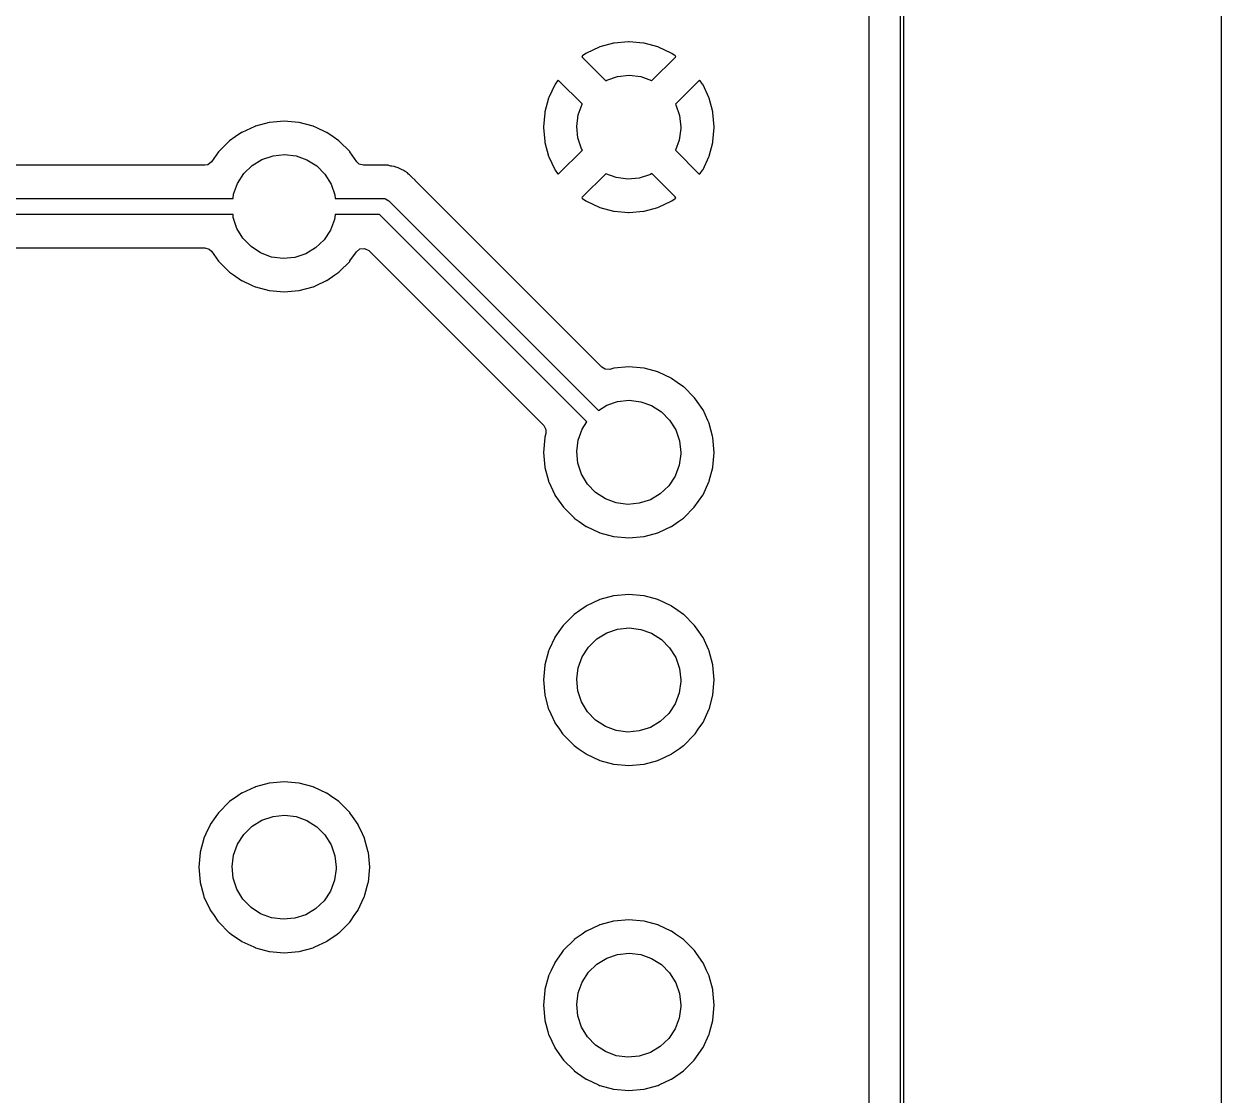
# Model space of a CAD drawing. Extents: x 0.3 to 11.5, y -8.2 to 3.2.
# Drawn here: x 10.771 to 11.496, y -2.288 to -1.639 of the extents above; entities that cross this region are included whole.
import ezdxf

# ---------------------------------------------------------------- set-up
doc = ezdxf.new("R2010")
doc.units = 0
doc.header["$MEASUREMENT"] = 0
doc.layers.add('BLACK', color=7, linetype='CONTINUOUS')

msp = doc.modelspace()

# ---------------------------------------------------------------- linework, layer by layer
at = {"layer": 'BLACK', "linetype": 'CONTINUOUS'}
for p, q in [((11.4961, -0.19685), (11.4961, -8.07115)), ((11.302, -3.37618), (11.302, -1.22067)), ((11.3039, -1.21969), (11.3039, -3.37717)), ((11.2829, -1.24469), (11.2829, -3.35219)), ((11.1284, -1.65112), (11.1201, -1.65334)), ((11.1288, -1.65104), (11.1284, -1.65112)), ((11.1374, -1.65029), (11.1288, -1.65104)), ((11.1378, -1.65029), (11.1374, -1.65029)), ((11.1464, -1.65104), (11.1378, -1.65029)), ((11.1468, -1.65112), (11.1464, -1.65104)), ((11.1551, -1.65334), (11.1468, -1.65112)), ((11.1095, -1.65876), (11.1092, -1.65917)), ((11.1092, -1.65917), (11.1095, -1.6597)), ((11.1116, -1.65733), (11.1095, -1.65876)), ((11.112, -1.65711), (11.1116, -1.65733)), ((11.1197, -1.65348), (11.112, -1.65711)), ((11.1201, -1.65334), (11.1197, -1.65348)), ((11.1555, -1.65348), (11.1551, -1.65334)), ((11.1633, -1.65711), (11.1555, -1.65348)), ((11.1636, -1.65733), (11.1633, -1.65711)), ((11.1656, -1.65874), (11.1636, -1.65733)), ((11.166, -1.65921), (11.1656, -1.65874)), ((11.1658, -1.65967), (11.166, -1.65921)), ((11.1095, -1.6597), (11.1236, -1.67383)), ((11.1516, -1.6738), (11.1658, -1.65967)), ((11.0944, -1.67393), (11.093, -1.67594)), ((11.0948, -1.67356), (11.0944, -1.67393)), ((11.0953, -1.67382), (11.0948, -1.67356)), ((11.1094, -1.68792), (11.0953, -1.67382)), ((11.1236, -1.67383), (11.1242, -1.67347)), ((11.1242, -1.67347), (11.1308, -1.67121)), ((11.1308, -1.67121), (11.1378, -1.67047)), ((11.1378, -1.67047), (11.1448, -1.6713)), ((11.1448, -1.6713), (11.1514, -1.67366)), ((11.1514, -1.67366), (11.1516, -1.6738)), ((11.1799, -1.67384), (11.1658, -1.68796)), ((11.1804, -1.67357), (11.1799, -1.67384)), ((11.1808, -1.6739), (11.1804, -1.67357)), ((11.1822, -1.67594), (11.1808, -1.6739)), ((11.0927, -1.67632), (11.0891, -1.68409)), ((11.093, -1.67594), (11.0927, -1.67632)), ((11.1825, -1.67632), (11.1822, -1.67594)), ((11.1861, -1.68409), (11.1825, -1.67632)), ((11.089, -1.6845), (11.0868, -1.69278)), ((11.0891, -1.68409), (11.089, -1.6845)), ((11.107, -1.69456), (11.1094, -1.68796)), ((11.1094, -1.68796), (11.1094, -1.68792)), ((11.1658, -1.68796), (11.166, -1.68836)), ((11.166, -1.68836), (11.1683, -1.69499)), ((11.1862, -1.6845), (11.1861, -1.68409)), ((11.1885, -1.69278), (11.1862, -1.6845)), ((11.0867, -1.69321), (11.0859, -1.70175)), ((11.0868, -1.69278), (11.0867, -1.69321)), ((11.1061, -1.70153), (11.107, -1.69456)), ((11.1683, -1.69499), (11.1691, -1.70197)), ((11.1885, -1.69321), (11.1885, -1.69278)), ((11.1893, -1.70175), (11.1885, -1.69321)), ((10.9111, -1.7015), (10.9033, -1.70512)), ((10.9113, -1.70141), (10.9111, -1.7015)), ((10.9111, -1.7015), (10.9111, -1.7015)), ((10.9115, -1.70135), (10.9113, -1.70141)), ((10.9198, -1.69913), (10.9115, -1.70135)), ((10.9115, -1.70135), (10.9115, -1.70135)), ((10.92, -1.69907), (10.9198, -1.69913)), ((10.9198, -1.69913), (10.9198, -1.69913)), ((10.9289, -1.69829), (10.92, -1.69907)), ((10.9379, -1.69907), (10.9289, -1.69829)), ((10.9381, -1.69913), (10.9379, -1.69907)), ((10.9464, -1.70135), (10.9381, -1.69913)), ((10.9381, -1.69913), (10.9381, -1.69913)), ((10.9466, -1.70141), (10.9464, -1.70135)), ((10.9464, -1.70135), (10.9464, -1.70135)), ((10.9468, -1.7015), (10.9466, -1.70141)), ((10.9483, -1.70218), (10.9468, -1.7015)), ((10.9468, -1.7015), (10.9468, -1.7015)), ((10.9546, -1.70512), (10.9483, -1.70218)), ((11.0859, -1.70175), (11.0859, -1.70218)), ((11.0859, -1.70218), (11.0867, -1.71073)), ((11.1068, -1.70852), (11.1061, -1.70153)), ((11.1691, -1.70285), (11.1681, -1.7098)), ((11.1691, -1.70197), (11.1691, -1.70285)), ((11.1885, -1.71073), (11.1893, -1.70218)), ((11.1893, -1.70218), (11.1893, -1.70175)), ((10.8959, -1.71026), (10.8957, -1.71039)), ((10.8993, -1.70787), (10.8959, -1.71026)), ((10.8959, -1.71026), (10.8959, -1.71026)), ((10.9031, -1.70522), (10.8993, -1.70787)), ((10.9033, -1.70512), (10.9031, -1.70522)), ((10.9033, -1.70512), (10.9033, -1.70512)), ((10.9548, -1.70522), (10.9546, -1.70512)), ((10.9546, -1.70512), (10.9546, -1.70512)), ((10.9586, -1.70787), (10.9548, -1.70522)), ((10.962, -1.71026), (10.9586, -1.70787)), ((10.9622, -1.71039), (10.962, -1.71026)), ((10.962, -1.71026), (10.962, -1.71026)), ((11.109, -1.71518), (11.1068, -1.70852)), ((11.1681, -1.7098), (11.1658, -1.71598)), ((10.8892, -1.71694), (10.885, -1.72294)), ((10.8893, -1.71676), (10.8892, -1.71694)), ((10.8892, -1.71694), (10.8892, -1.71694)), ((10.8957, -1.71039), (10.8893, -1.71676)), ((10.9686, -1.71676), (10.9622, -1.71039)), ((10.9687, -1.71694), (10.9686, -1.71676)), ((10.9729, -1.72294), (10.9687, -1.71694)), ((10.9687, -1.71694), (10.9687, -1.71694)), ((11.0867, -1.71073), (11.0868, -1.71115)), ((11.0868, -1.71115), (11.089, -1.71944)), ((11.0953, -1.73009), (11.1095, -1.71595)), ((11.1095, -1.71595), (11.109, -1.71518)), ((11.1658, -1.71598), (11.1799, -1.73012)), ((11.1862, -1.71944), (11.1885, -1.71115)), ((11.1885, -1.71115), (11.1885, -1.71073)), ((10.8828, -1.72469), (10.8809, -1.72506)), ((10.885, -1.72294), (10.8828, -1.72469)), ((10.9096, -1.72518), (10.9155, -1.7215)), ((10.9155, -1.7215), (10.9222, -1.71924)), ((10.9222, -1.71924), (10.9292, -1.7185)), ((10.9292, -1.7185), (10.9361, -1.71934)), ((10.9361, -1.71934), (10.9427, -1.72169)), ((10.9427, -1.72169), (10.9487, -1.72545)), ((10.9743, -1.72427), (10.9729, -1.72294)), ((10.9769, -1.72506), (10.9743, -1.72427)), ((11.089, -1.71944), (11.0891, -1.71984)), ((11.0891, -1.71984), (11.0927, -1.72762)), ((11.1825, -1.72762), (11.1861, -1.71984)), ((11.1861, -1.71984), (11.1862, -1.71944)), ((10.8809, -1.72506), (10.687, -1.72506)), ((10.9007, -1.736), (10.9045, -1.73009)), ((10.9045, -1.73009), (10.9096, -1.72518)), ((10.9487, -1.72545), (10.9536, -1.73044)), ((10.9536, -1.73044), (10.9573, -1.73639)), ((10.9874, -1.72506), (10.9769, -1.72506)), ((10.9878, -1.72504), (10.9874, -1.72506)), ((10.9884, -1.72498), (10.9878, -1.72504)), ((10.9896, -1.72487), (10.9884, -1.72498)), ((10.9899, -1.72492), (10.9896, -1.72487)), ((10.9904, -1.725), (10.9899, -1.72492)), ((10.9911, -1.72506), (10.9904, -1.725)), ((10.9919, -1.72506), (10.9911, -1.72506)), ((10.9922, -1.72514), (10.9919, -1.72506)), ((10.9936, -1.72549), (10.9922, -1.72514)), ((10.9922, -1.72514), (10.9922, -1.72514)), ((10.9941, -1.72559), (10.9936, -1.72549)), ((10.9955, -1.72581), (10.9941, -1.72559)), ((10.9958, -1.72586), (10.9955, -1.72581)), ((10.9955, -1.72581), (10.9955, -1.72581)), ((10.9961, -1.72598), (10.9958, -1.72586)), ((10.9965, -1.72618), (10.9961, -1.72598)), ((10.9961, -1.72598), (10.9961, -1.72598)), ((10.9973, -1.72643), (10.9965, -1.72618)), ((10.998, -1.72663), (10.9973, -1.72643)), ((10.9996, -1.72746), (10.998, -1.72663)), ((11, -1.72767), (10.9996, -1.72746)), ((11.0013, -1.72824), (11, -1.72767)), ((11.0016, -1.72836), (11.0013, -1.72824)), ((11.0013, -1.72824), (11.0013, -1.72824)), ((11.0021, -1.72873), (11.0016, -1.72836)), ((11.0022, -1.72885), (11.0021, -1.72873)), ((11.0029, -1.72928), (11.0022, -1.72885)), ((11.0033, -1.72951), (11.0029, -1.72928)), ((11.0036, -1.72966), (11.0033, -1.72951)), ((11.0033, -1.72951), (11.0033, -1.72951)), ((11.0043, -1.73037), (11.0036, -1.72966)), ((11.0048, -1.73085), (11.0043, -1.73037)), ((11.0052, -1.73116), (11.0048, -1.73085)), ((11.0053, -1.73125), (11.0052, -1.73116)), ((11.0061, -1.73203), (11.0053, -1.73125)), ((11.0062, -1.73214), (11.0061, -1.73203)), ((11.0927, -1.72762), (11.093, -1.72799)), ((11.093, -1.72799), (11.0944, -1.73004)), ((11.0944, -1.73004), (11.0948, -1.73037)), ((11.0948, -1.73037), (11.0953, -1.73009)), ((11.1236, -1.73014), (11.1094, -1.74426)), ((11.13, -1.73253), (11.1236, -1.73014)), ((11.1506, -1.73065), (11.1439, -1.73282)), ((11.1516, -1.73008), (11.1506, -1.73065)), ((11.1657, -1.74423), (11.1516, -1.73008)), ((11.1799, -1.73012), (11.1804, -1.73037)), ((11.1804, -1.73037), (11.1808, -1.73001)), ((11.1808, -1.73001), (11.1822, -1.72799)), ((11.1822, -1.72799), (11.1825, -1.72762)), ((10.8983, -1.74259), (10.9007, -1.736)), ((10.9573, -1.73639), (10.9597, -1.74302)), ((11.0082, -1.73398), (11.0062, -1.73214)), ((11.0083, -1.73423), (11.0082, -1.73398)), ((11.0086, -1.73456), (11.0083, -1.73423)), ((11.1213, -1.84728), (11.0086, -1.73456)), ((11.1369, -1.73346), (11.13, -1.73253)), ((11.1439, -1.73282), (11.1369, -1.73346)), ((10.6839, -1.74508), (10.898, -1.74508)), ((10.898, -1.74508), (10.8983, -1.74259)), ((10.9597, -1.74302), (10.9599, -1.74508)), ((10.9599, -1.74508), (10.9888, -1.74508)), ((10.9888, -1.74508), (10.9897, -1.7452)), ((10.9897, -1.7452), (10.9898, -1.74519)), ((10.9898, -1.74519), (10.9899, -1.74524)), ((10.9899, -1.74524), (10.9902, -1.74528)), ((10.9902, -1.74528), (10.9912, -1.74594)), ((10.9912, -1.74594), (10.9923, -1.74652)), ((10.9923, -1.74652), (11.1192, -1.87342)), ((11.1094, -1.74426), (11.1092, -1.74473)), ((11.1092, -1.74473), (11.1096, -1.7452)), ((11.1096, -1.7452), (11.1116, -1.74661)), ((11.1636, -1.74661), (11.1657, -1.74518)), ((11.166, -1.74476), (11.1657, -1.74423)), ((11.1657, -1.74518), (11.166, -1.74476)), ((11.1116, -1.74661), (11.112, -1.74683)), ((11.112, -1.74683), (11.1197, -1.75045)), ((11.1197, -1.75045), (11.1201, -1.7506)), ((11.1201, -1.7506), (11.1284, -1.75282)), ((11.1284, -1.75282), (11.1288, -1.75289)), ((11.1288, -1.75289), (11.1374, -1.75364)), ((11.1374, -1.75364), (11.1378, -1.75364)), ((11.1378, -1.75364), (11.1464, -1.75289)), ((11.1464, -1.75289), (11.1468, -1.75282)), ((11.1468, -1.75282), (11.1551, -1.7506)), ((11.1551, -1.7506), (11.1555, -1.75045)), ((11.1555, -1.75045), (11.1633, -1.74683)), ((11.1633, -1.74683), (11.1636, -1.74661)), ((10.898, -1.75492), (10.686, -1.75492)), ((10.8981, -1.75655), (10.898, -1.75492)), ((10.9003, -1.76321), (10.8981, -1.75655)), ((10.9594, -1.75783), (10.957, -1.7644)), ((10.9599, -1.75492), (10.9594, -1.75783)), ((10.9867, -1.75492), (10.9599, -1.75492)), ((11.1122, -1.88041), (10.9867, -1.75492)), ((10.904, -1.76922), (10.9003, -1.76321)), ((10.957, -1.7644), (10.9531, -1.77025)), ((10.6963, -1.77494), (10.8809, -1.77494)), ((10.8809, -1.77494), (10.8836, -1.77573)), ((10.9089, -1.77427), (10.904, -1.76922)), ((10.9147, -1.77811), (10.9089, -1.77427)), ((10.948, -1.77509), (10.942, -1.77868)), ((10.9531, -1.77025), (10.948, -1.77509)), ((10.9748, -1.77563), (10.9776, -1.77535)), ((10.9776, -1.77535), (10.9802, -1.77672)), ((10.8836, -1.77573), (10.885, -1.77706)), ((10.885, -1.77706), (10.8892, -1.78302)), ((10.9213, -1.78056), (10.9147, -1.77811)), ((10.9283, -1.78149), (10.9213, -1.78056)), ((10.9353, -1.78085), (10.9283, -1.78149)), ((10.942, -1.77868), (10.9353, -1.78085)), ((10.9687, -1.78297), (10.9727, -1.77738)), ((10.9727, -1.77738), (10.9748, -1.77563)), ((10.9802, -1.77672), (11.0861, -1.88255)), ((10.8892, -1.78302), (10.8893, -1.78324)), ((10.8893, -1.78324), (10.8957, -1.78961)), ((10.8957, -1.78961), (10.8959, -1.78974)), ((10.8959, -1.78974), (10.8959, -1.78974)), ((10.8959, -1.78974), (10.8982, -1.79138)), ((10.9597, -1.79138), (10.962, -1.78974)), ((10.962, -1.78974), (10.9622, -1.78961)), ((10.962, -1.78974), (10.962, -1.78974)), ((10.9622, -1.78961), (10.9686, -1.78324)), ((10.9686, -1.78324), (10.9687, -1.78297)), ((10.8982, -1.79138), (10.9031, -1.79478)), ((10.9031, -1.79478), (10.9033, -1.79488)), ((10.9033, -1.79488), (10.9033, -1.79488)), ((10.9033, -1.79488), (10.9095, -1.79777)), ((10.9484, -1.79777), (10.9546, -1.79488)), ((10.9546, -1.79488), (10.9548, -1.79478)), ((10.9546, -1.79488), (10.9546, -1.79488)), ((10.9548, -1.79478), (10.9597, -1.79138)), ((10.9095, -1.79777), (10.9113, -1.79859)), ((10.9113, -1.79859), (10.9115, -1.79865)), ((10.9115, -1.79865), (10.9115, -1.79865)), ((10.9115, -1.79865), (10.9198, -1.80087)), ((10.9198, -1.80087), (10.9198, -1.80087)), ((10.9198, -1.80087), (10.92, -1.80093)), ((10.92, -1.80093), (10.9289, -1.80171)), ((10.9289, -1.80171), (10.9379, -1.80093)), ((10.9379, -1.80093), (10.9381, -1.80087)), ((10.9381, -1.80087), (10.9464, -1.79865)), ((10.9381, -1.80087), (10.9381, -1.80087)), ((10.9464, -1.79865), (10.9466, -1.79859)), ((10.9464, -1.79865), (10.9464, -1.79865)), ((10.9466, -1.79859), (10.9484, -1.79777)), ((11.1233, -1.84849), (11.1213, -1.84728)), ((11.1286, -1.84789), (11.1261, -1.84856)), ((11.1376, -1.84711), (11.1286, -1.84789)), ((11.1466, -1.84789), (11.1376, -1.84711)), ((11.1468, -1.84795), (11.1466, -1.84789)), ((11.1551, -1.85017), (11.1468, -1.84795)), ((11.1468, -1.84795), (11.1468, -1.84795)), ((11.1261, -1.84856), (11.1233, -1.84849)), ((11.1553, -1.85023), (11.1551, -1.85017)), ((11.1551, -1.85017), (11.1551, -1.85017)), ((11.1555, -1.85032), (11.1553, -1.85023)), ((11.1633, -1.85394), (11.1555, -1.85032)), ((11.1555, -1.85032), (11.1555, -1.85032)), ((11.1635, -1.85403), (11.1633, -1.85394)), ((11.1633, -1.85394), (11.1633, -1.85394)), ((11.1669, -1.85645), (11.1635, -1.85403)), ((11.1707, -1.85908), (11.1669, -1.85645)), ((11.1708, -1.8592), (11.1707, -1.85908)), ((11.1707, -1.85908), (11.1707, -1.85908)), ((11.1772, -1.86558), (11.1708, -1.8592)), ((11.1242, -1.87032), (11.1308, -1.86806)), ((11.1308, -1.86806), (11.1378, -1.86732)), ((11.1378, -1.86732), (11.1448, -1.86816)), ((11.1448, -1.86816), (11.1514, -1.87051)), ((11.1773, -1.86576), (11.1772, -1.86558)), ((11.179, -1.86811), (11.1773, -1.86576)), ((11.1773, -1.86576), (11.1773, -1.86576)), ((11.1824, -1.87296), (11.179, -1.86811)), ((11.1192, -1.87342), (11.1242, -1.87032)), ((11.1514, -1.87051), (11.1573, -1.87427)), ((11.1573, -1.87427), (11.1623, -1.87926)), ((11.1825, -1.87316), (11.1824, -1.87296)), ((11.1854, -1.87947), (11.1825, -1.87316)), ((11.1825, -1.87316), (11.1825, -1.87316)), ((11.0861, -1.88255), (11.0874, -1.885)), ((11.1094, -1.88481), (11.1122, -1.88041)), ((11.1623, -1.87926), (11.166, -1.88521)), ((11.1862, -1.88113), (11.1854, -1.87947)), ((11.1863, -1.88134), (11.1862, -1.88113)), ((11.1883, -1.88897), (11.1863, -1.88134)), ((11.1863, -1.88134), (11.1863, -1.88134)), ((11.0867, -1.88984), (11.0859, -1.89882)), ((11.0873, -1.88734), (11.0867, -1.88963)), ((11.0867, -1.88963), (11.0867, -1.88963)), ((11.0867, -1.88963), (11.0867, -1.88984)), ((11.0874, -1.885), (11.0873, -1.88734)), ((11.1061, -1.89838), (11.107, -1.89141)), ((11.107, -1.89141), (11.1094, -1.88481)), ((11.166, -1.88521), (11.1683, -1.89184)), ((11.1885, -1.88984), (11.1883, -1.88897)), ((11.1893, -1.89882), (11.1885, -1.88984)), ((11.1068, -1.90537), (11.1061, -1.89838)), ((11.1683, -1.89184), (11.1691, -1.89882)), ((11.0859, -1.89882), (11.0867, -1.9078)), ((11.109, -1.91203), (11.1068, -1.90537)), ((11.1691, -1.8997), (11.1681, -1.90665)), ((11.1691, -1.89882), (11.1691, -1.8997)), ((11.1885, -1.9078), (11.1893, -1.89882)), ((11.0867, -1.9078), (11.0867, -1.90801)), ((11.0867, -1.90801), (11.0867, -1.90801)), ((11.0867, -1.90801), (11.0889, -1.91606)), ((11.1126, -1.91804), (11.109, -1.91203)), ((11.1681, -1.90665), (11.1656, -1.91322)), ((11.1863, -1.91606), (11.1885, -1.90801)), ((11.1885, -1.90801), (11.1885, -1.9078)), ((11.1885, -1.90801), (11.1885, -1.90801)), ((11.0889, -1.91606), (11.089, -1.91651)), ((11.089, -1.91651), (11.0891, -1.9167)), ((11.0891, -1.9167), (11.0891, -1.9167)), ((11.0891, -1.9167), (11.0927, -1.92448)), ((11.1175, -1.92309), (11.1126, -1.91804)), ((11.1617, -1.91906), (11.1566, -1.92391)), ((11.1656, -1.91322), (11.1617, -1.91906)), ((11.1825, -1.92448), (11.1861, -1.9167)), ((11.1861, -1.9167), (11.1862, -1.91651)), ((11.1861, -1.9167), (11.1861, -1.9167)), ((11.1862, -1.91651), (11.1863, -1.91606)), ((11.0927, -1.92448), (11.0927, -1.92448)), ((11.0927, -1.92448), (11.0928, -1.92468)), ((11.0928, -1.92468), (11.098, -1.93206)), ((11.1234, -1.92693), (11.1175, -1.92309)), ((11.13, -1.92938), (11.1234, -1.92693)), ((11.1506, -1.9275), (11.1439, -1.92967)), ((11.1566, -1.92391), (11.1506, -1.9275)), ((11.1772, -1.93206), (11.1824, -1.92468)), ((11.1824, -1.92468), (11.1825, -1.92448)), ((11.1825, -1.92448), (11.1825, -1.92448)), ((11.098, -1.93206), (11.1044, -1.93843)), ((11.1369, -1.93031), (11.13, -1.92938)), ((11.1439, -1.92967), (11.1369, -1.93031)), ((11.1708, -1.93843), (11.1772, -1.93206)), ((11.1044, -1.93843), (11.1045, -1.93856)), ((11.1045, -1.93856), (11.1045, -1.93856)), ((11.1045, -1.93856), (11.1076, -1.94071)), ((11.1076, -1.94071), (11.1117, -1.9436)), ((11.1635, -1.9436), (11.1676, -1.94071)), ((11.1676, -1.94071), (11.1707, -1.93856)), ((11.1707, -1.93856), (11.1708, -1.93843)), ((11.1707, -1.93856), (11.1707, -1.93856)), ((11.1117, -1.9436), (11.1119, -1.94369)), ((11.1119, -1.94369), (11.1119, -1.94369)), ((11.1119, -1.94369), (11.1197, -1.94732)), ((11.1197, -1.94732), (11.1199, -1.94741)), ((11.1199, -1.94741), (11.1201, -1.94747)), ((11.1201, -1.94747), (11.1201, -1.94747)), ((11.1201, -1.94747), (11.1284, -1.94969)), ((11.1468, -1.94969), (11.1551, -1.94747)), ((11.1551, -1.94747), (11.1553, -1.94741)), ((11.1551, -1.94747), (11.1551, -1.94747)), ((11.1553, -1.94741), (11.1555, -1.94732)), ((11.1555, -1.94732), (11.1633, -1.94369)), ((11.1633, -1.94369), (11.1635, -1.9436)), ((11.1633, -1.94369), (11.1633, -1.94369)), ((11.1284, -1.94969), (11.1284, -1.94969)), ((11.1284, -1.94969), (11.1286, -1.94975)), ((11.1286, -1.94975), (11.1376, -1.95053)), ((11.1376, -1.95053), (11.1466, -1.94975)), ((11.1466, -1.94975), (11.1468, -1.94969)), ((11.1468, -1.94969), (11.1468, -1.94969)), ((11.1376, -1.9849), (11.1286, -1.98569)), ((11.1466, -1.98569), (11.1376, -1.9849)), ((11.1117, -1.99183), (11.108, -1.99447)), ((11.1119, -1.99174), (11.1117, -1.99183)), ((11.1197, -1.98811), (11.1119, -1.99174)), ((11.1119, -1.99174), (11.1119, -1.99174)), ((11.1199, -1.98802), (11.1197, -1.98811)), ((11.1197, -1.98811), (11.1197, -1.98811)), ((11.1201, -1.98796), (11.1199, -1.98802)), ((11.1284, -1.98574), (11.1201, -1.98796)), ((11.1201, -1.98796), (11.1201, -1.98796)), ((11.1286, -1.98569), (11.1284, -1.98574)), ((11.1284, -1.98574), (11.1284, -1.98574)), ((11.1468, -1.98574), (11.1466, -1.98569)), ((11.1551, -1.98796), (11.1468, -1.98574)), ((11.1468, -1.98574), (11.1468, -1.98574)), ((11.1553, -1.98802), (11.1551, -1.98796)), ((11.1551, -1.98796), (11.1551, -1.98796)), ((11.1555, -1.98811), (11.1553, -1.98802)), ((11.1633, -1.99174), (11.1555, -1.98811)), ((11.1555, -1.98811), (11.1555, -1.98811)), ((11.1635, -1.99183), (11.1633, -1.99174)), ((11.1633, -1.99174), (11.1633, -1.99174)), ((11.1672, -1.99447), (11.1635, -1.99183)), ((11.1044, -1.997), (11.098, -2.00337)), ((11.1045, -1.99688), (11.1044, -1.997)), ((11.108, -1.99447), (11.1045, -1.99688)), ((11.1045, -1.99688), (11.1045, -1.99688)), ((11.1707, -1.99688), (11.1672, -1.99447)), ((11.1708, -1.997), (11.1707, -1.99688)), ((11.1707, -1.99688), (11.1707, -1.99688)), ((11.1772, -2.00337), (11.1708, -1.997)), ((11.0963, -2.00581), (11.0928, -2.01076)), ((11.0979, -2.00355), (11.0963, -2.00581)), ((11.098, -2.00337), (11.0979, -2.00355)), ((11.0979, -2.00355), (11.0979, -2.00355)), ((11.1242, -2.00812), (11.1308, -2.00585)), ((11.1308, -2.00585), (11.1378, -2.00512)), ((11.1378, -2.00512), (11.1448, -2.00595)), ((11.1448, -2.00595), (11.1514, -2.00831)), ((11.1773, -2.00355), (11.1772, -2.00337)), ((11.1789, -2.00581), (11.1773, -2.00355)), ((11.1773, -2.00355), (11.1773, -2.00355)), ((11.1824, -2.01076), (11.1789, -2.00581)), ((11.0927, -2.01095), (11.0894, -2.01815)), ((11.0928, -2.01076), (11.0927, -2.01095)), ((11.0927, -2.01095), (11.0927, -2.01095)), ((11.1132, -2.01671), (11.1182, -2.01179)), ((11.1182, -2.01179), (11.1242, -2.00812)), ((11.1514, -2.00831), (11.1573, -2.01207)), ((11.1573, -2.01207), (11.1623, -2.01705)), ((11.1825, -2.01095), (11.1824, -2.01076)), ((11.1858, -2.01815), (11.1825, -2.01095)), ((11.1825, -2.01095), (11.1825, -2.01095)), ((11.089, -2.01914), (11.0867, -2.02743)), ((11.0894, -2.01815), (11.089, -2.01893)), ((11.089, -2.01893), (11.089, -2.01914)), ((11.089, -2.01914), (11.089, -2.01914)), ((11.1094, -2.02261), (11.1132, -2.01671)), ((11.1623, -2.01705), (11.166, -2.02301)), ((11.1862, -2.01893), (11.1858, -2.01815)), ((11.1863, -2.01914), (11.1862, -2.01893)), ((11.1885, -2.02743), (11.1863, -2.01914)), ((11.1863, -2.01914), (11.1863, -2.01914)), ((11.0867, -2.02763), (11.0859, -2.03661)), ((11.0867, -2.02743), (11.0867, -2.02763)), ((11.107, -2.02921), (11.1094, -2.02261)), ((11.166, -2.02301), (11.1683, -2.02964)), ((11.1885, -2.02763), (11.1885, -2.02743)), ((11.1893, -2.03661), (11.1885, -2.02763)), ((11.1061, -2.03617), (11.107, -2.02921)), ((11.1068, -2.04316), (11.1061, -2.03617)), ((11.1683, -2.02964), (11.1691, -2.03661)), ((11.0859, -2.03661), (11.0867, -2.04559)), ((11.109, -2.04983), (11.1068, -2.04316)), ((11.1691, -2.03749), (11.1681, -2.04445)), ((11.1691, -2.03661), (11.1691, -2.03749)), ((11.1885, -2.04559), (11.1893, -2.03661)), ((11.0867, -2.04559), (11.0867, -2.0458)), ((11.0867, -2.0458), (11.0867, -2.0458)), ((11.0867, -2.0458), (11.0888, -2.05357)), ((11.1126, -2.05583), (11.109, -2.04983)), ((11.1681, -2.04445), (11.1656, -2.05101)), ((11.1864, -2.05357), (11.1885, -2.0458)), ((11.1885, -2.0458), (11.1885, -2.04559)), ((11.1885, -2.0458), (11.1885, -2.0458)), ((11.0888, -2.05357), (11.089, -2.0543)), ((11.089, -2.0543), (11.0891, -2.0545)), ((11.0891, -2.0545), (11.0891, -2.0545)), ((11.0891, -2.0545), (11.0927, -2.06227)), ((11.1175, -2.06088), (11.1126, -2.05583)), ((11.1617, -2.05686), (11.1566, -2.0617)), ((11.1656, -2.05101), (11.1617, -2.05686)), ((11.1825, -2.06227), (11.1861, -2.0545)), ((11.1861, -2.0545), (11.1862, -2.0543)), ((11.1861, -2.0545), (11.1861, -2.0545)), ((11.1862, -2.0543), (11.1864, -2.05357)), ((11.0927, -2.06227), (11.0927, -2.06227)), ((11.0927, -2.06227), (11.0928, -2.06247)), ((11.0928, -2.06247), (11.0956, -2.06645)), ((11.1234, -2.06473), (11.1175, -2.06088)), ((11.13, -2.06717), (11.1234, -2.06473)), ((11.1506, -2.0653), (11.1439, -2.06747)), ((11.1566, -2.0617), (11.1506, -2.0653)), ((11.1796, -2.06645), (11.1824, -2.06247)), ((11.1824, -2.06247), (11.1825, -2.06227)), ((11.1825, -2.06227), (11.1825, -2.06227)), ((11.0956, -2.06645), (11.0975, -2.06919)), ((11.0975, -2.06919), (11.098, -2.06985)), ((11.098, -2.06985), (11.1044, -2.07623)), ((11.1369, -2.0681), (11.13, -2.06717)), ((11.1439, -2.06747), (11.1369, -2.0681)), ((11.1708, -2.07623), (11.1772, -2.06985)), ((11.1772, -2.06985), (11.1777, -2.06919)), ((11.1777, -2.06919), (11.1796, -2.06645)), ((11.1044, -2.07623), (11.1045, -2.07635)), ((11.1045, -2.07635), (11.1045, -2.07635)), ((11.1045, -2.07635), (11.1069, -2.078)), ((11.1069, -2.078), (11.1117, -2.0814)), ((11.1635, -2.0814), (11.1683, -2.078)), ((11.1683, -2.078), (11.1707, -2.07635)), ((11.1707, -2.07635), (11.1708, -2.07623)), ((11.1707, -2.07635), (11.1707, -2.07635)), ((11.1117, -2.0814), (11.1119, -2.08149)), ((11.1119, -2.08149), (11.1119, -2.08149)), ((11.1119, -2.08149), (11.1197, -2.08512)), ((11.1197, -2.08512), (11.1199, -2.08521)), ((11.1199, -2.08521), (11.1201, -2.08526)), ((11.1201, -2.08526), (11.1201, -2.08526)), ((11.1201, -2.08526), (11.1284, -2.08749)), ((11.1468, -2.08749), (11.1551, -2.08526)), ((11.1551, -2.08526), (11.1553, -2.08521)), ((11.1551, -2.08526), (11.1551, -2.08526)), ((11.1553, -2.08521), (11.1555, -2.08512)), ((11.1555, -2.08512), (11.1633, -2.08149)), ((11.1633, -2.08149), (11.1635, -2.0814)), ((11.1633, -2.08149), (11.1633, -2.08149)), ((11.1284, -2.08749), (11.1284, -2.08749)), ((11.1284, -2.08749), (11.1286, -2.08754)), ((11.1286, -2.08754), (11.1376, -2.08833)), ((11.1376, -2.08833), (11.1466, -2.08754)), ((11.1466, -2.08754), (11.1468, -2.08749)), ((11.1468, -2.08749), (11.1468, -2.08749)), ((10.9111, -2.1015), (10.9033, -2.10512)), ((10.9113, -2.10141), (10.9111, -2.1015)), ((10.9111, -2.1015), (10.9111, -2.1015)), ((10.9115, -2.10135), (10.9113, -2.10141)), ((10.9198, -2.09913), (10.9115, -2.10135)), ((10.9115, -2.10135), (10.9115, -2.10135)), ((10.92, -2.09907), (10.9198, -2.09913)), ((10.9198, -2.09913), (10.9198, -2.09913)), ((10.9289, -2.09829), (10.92, -2.09907)), ((10.9379, -2.09907), (10.9289, -2.09829)), ((10.9381, -2.09913), (10.9379, -2.09907)), ((10.9464, -2.10135), (10.9381, -2.09913)), ((10.9381, -2.09913), (10.9381, -2.09913)), ((10.9466, -2.10141), (10.9464, -2.10135)), ((10.9464, -2.10135), (10.9464, -2.10135)), ((10.9468, -2.1015), (10.9466, -2.10141)), ((10.9546, -2.10512), (10.9468, -2.1015)), ((10.9468, -2.1015), (10.9468, -2.1015)), ((10.9008, -2.10679), (10.8959, -2.11026)), ((10.9031, -2.10522), (10.9008, -2.10679)), ((10.9033, -2.10512), (10.9031, -2.10522)), ((10.9033, -2.10512), (10.9033, -2.10512)), ((10.9548, -2.10522), (10.9546, -2.10512)), ((10.9546, -2.10512), (10.9546, -2.10512)), ((10.957, -2.10679), (10.9548, -2.10522)), ((10.962, -2.11026), (10.957, -2.10679)), ((10.8957, -2.11039), (10.8893, -2.11676)), ((10.8959, -2.11026), (10.8957, -2.11039)), ((10.8959, -2.11026), (10.8959, -2.11026)), ((10.9622, -2.11039), (10.962, -2.11026)), ((10.962, -2.11026), (10.962, -2.11026)), ((10.9686, -2.11676), (10.9622, -2.11039)), ((10.8876, -2.11929), (10.8842, -2.12414)), ((10.8892, -2.11694), (10.8876, -2.11929)), ((10.8893, -2.11676), (10.8892, -2.11694)), ((10.8892, -2.11694), (10.8892, -2.11694)), ((10.9096, -2.12518), (10.9155, -2.1215)), ((10.9155, -2.1215), (10.9222, -2.11924)), ((10.9222, -2.11924), (10.9292, -2.1185)), ((10.9292, -2.1185), (10.9361, -2.11934)), ((10.9361, -2.11934), (10.9427, -2.12169)), ((10.9427, -2.12169), (10.9487, -2.12545)), ((10.9687, -2.11694), (10.9686, -2.11676)), ((10.9703, -2.11929), (10.9687, -2.11694)), ((10.9687, -2.11694), (10.9687, -2.11694)), ((10.9737, -2.12414), (10.9703, -2.11929)), ((10.8816, -2.12967), (10.8803, -2.13231)), ((10.8841, -2.12434), (10.8816, -2.12967)), ((10.8842, -2.12414), (10.8841, -2.12434)), ((10.8841, -2.12434), (10.8841, -2.12434)), ((10.9007, -2.136), (10.9045, -2.13009)), ((10.9045, -2.13009), (10.9096, -2.12518)), ((10.9487, -2.12545), (10.9536, -2.13044)), ((10.9536, -2.13044), (10.9573, -2.13639)), ((10.9738, -2.12434), (10.9737, -2.12414)), ((10.9763, -2.12967), (10.9738, -2.12434)), ((10.9738, -2.12434), (10.9738, -2.12434)), ((10.9775, -2.13231), (10.9763, -2.12967)), ((10.8803, -2.13252), (10.8781, -2.14081)), ((10.8803, -2.13231), (10.8803, -2.13252)), ((10.8803, -2.13252), (10.8803, -2.13252)), ((10.8983, -2.14259), (10.9007, -2.136)), ((10.9573, -2.13639), (10.9597, -2.14302)), ((10.9776, -2.13252), (10.9775, -2.13231)), ((10.9798, -2.14081), (10.9776, -2.13252)), ((10.9776, -2.13252), (10.9776, -2.13252)), ((10.878, -2.14102), (10.8772, -2.15)), ((10.8781, -2.14081), (10.878, -2.14102)), ((10.8974, -2.14956), (10.8983, -2.14259)), ((10.9597, -2.14302), (10.9604, -2.15)), ((10.9799, -2.14102), (10.9798, -2.14081)), ((10.9807, -2.15), (10.9799, -2.14102)), ((10.8772, -2.15), (10.878, -2.15898)), ((10.8981, -2.15655), (10.8974, -2.14956)), ((10.9604, -2.15088), (10.9594, -2.15783)), ((10.9604, -2.15), (10.9604, -2.15088)), ((10.9799, -2.15898), (10.9807, -2.15)), ((10.878, -2.15898), (10.8781, -2.15919)), ((10.8781, -2.15919), (10.8781, -2.15919)), ((10.8781, -2.15919), (10.8801, -2.16668)), ((10.9003, -2.16321), (10.8981, -2.15655)), ((10.9594, -2.15783), (10.957, -2.1644)), ((10.9778, -2.16668), (10.9798, -2.15919)), ((10.9798, -2.15919), (10.9799, -2.15898)), ((10.9798, -2.15919), (10.9798, -2.15919)), ((10.8801, -2.16668), (10.8803, -2.16769)), ((10.904, -2.16922), (10.9003, -2.16321)), ((10.957, -2.1644), (10.9531, -2.17025)), ((10.9775, -2.16769), (10.9778, -2.16668)), ((10.8803, -2.16769), (10.8804, -2.16788)), ((10.8804, -2.16788), (10.8804, -2.16788)), ((10.8804, -2.16788), (10.8841, -2.17566)), ((10.9089, -2.17427), (10.904, -2.16922)), ((10.9531, -2.17025), (10.948, -2.17509)), ((10.9738, -2.17566), (10.9774, -2.16788)), ((10.9774, -2.16788), (10.9775, -2.16769)), ((10.9774, -2.16788), (10.9774, -2.16788)), ((10.8841, -2.17566), (10.8841, -2.17566)), ((10.8841, -2.17566), (10.8842, -2.17586)), ((10.8842, -2.17586), (10.8861, -2.1786)), ((10.8861, -2.1786), (10.8888, -2.18252)), ((10.9147, -2.17811), (10.9089, -2.17427)), ((10.9213, -2.18056), (10.9147, -2.17811)), ((10.9283, -2.18149), (10.9213, -2.18056)), ((10.9353, -2.18085), (10.9283, -2.18149)), ((10.942, -2.17868), (10.9353, -2.18085)), ((10.948, -2.17509), (10.942, -2.17868)), ((10.9691, -2.18252), (10.9718, -2.1786)), ((10.9718, -2.1786), (10.9737, -2.17586)), ((10.9737, -2.17586), (10.9738, -2.17566)), ((10.9738, -2.17566), (10.9738, -2.17566)), ((10.8888, -2.18252), (10.8893, -2.18324)), ((10.8893, -2.18324), (10.8957, -2.18961)), ((10.9622, -2.18961), (10.9686, -2.18324)), ((10.9686, -2.18324), (10.9691, -2.18252)), ((11.1119, -2.18859), (11.1117, -2.18868)), ((11.1197, -2.18496), (11.1119, -2.18859)), ((11.1119, -2.18859), (11.1119, -2.18859)), ((11.1199, -2.18487), (11.1197, -2.18496)), ((11.1197, -2.18496), (11.1197, -2.18496)), ((11.1201, -2.18481), (11.1199, -2.18487)), ((11.1284, -2.18259), (11.1201, -2.18481)), ((11.1201, -2.18481), (11.1201, -2.18481)), ((11.1286, -2.18254), (11.1284, -2.18259)), ((11.1284, -2.18259), (11.1284, -2.18259)), ((11.1376, -2.18175), (11.1286, -2.18254)), ((11.1466, -2.18254), (11.1376, -2.18175)), ((11.1468, -2.18259), (11.1466, -2.18254)), ((11.1551, -2.18481), (11.1468, -2.18259)), ((11.1468, -2.18259), (11.1468, -2.18259)), ((11.1553, -2.18487), (11.1551, -2.18481)), ((11.1551, -2.18481), (11.1551, -2.18481)), ((11.1555, -2.18496), (11.1553, -2.18487)), ((11.1633, -2.18859), (11.1555, -2.18496)), ((11.1555, -2.18496), (11.1555, -2.18496)), ((11.1635, -2.18868), (11.1633, -2.18859)), ((11.1633, -2.18859), (11.1633, -2.18859)), ((10.8957, -2.18961), (10.8959, -2.18974)), ((10.8959, -2.18974), (10.8959, -2.18974)), ((10.8959, -2.18974), (10.8968, -2.19039)), ((10.8968, -2.19039), (10.9031, -2.19478)), ((10.9031, -2.19478), (10.9033, -2.19488)), ((10.9033, -2.19488), (10.9033, -2.19488)), ((10.9033, -2.19488), (10.9105, -2.19822)), ((10.9474, -2.19822), (10.9546, -2.19488)), ((10.9546, -2.19488), (10.9548, -2.19478)), ((10.9546, -2.19488), (10.9546, -2.19488)), ((10.9548, -2.19478), (10.9611, -2.19039)), ((10.9611, -2.19039), (10.962, -2.18974)), ((10.962, -2.18974), (10.9622, -2.18961)), ((10.962, -2.18974), (10.962, -2.18974)), ((11.1044, -2.19385), (11.098, -2.20022)), ((11.1045, -2.19373), (11.1044, -2.19385)), ((11.1093, -2.19039), (11.1045, -2.19373)), ((11.1045, -2.19373), (11.1045, -2.19373)), ((11.1117, -2.18868), (11.1093, -2.19039)), ((11.1659, -2.19039), (11.1635, -2.18868)), ((11.1707, -2.19373), (11.1659, -2.19039)), ((11.1708, -2.19385), (11.1707, -2.19373)), ((11.1707, -2.19373), (11.1707, -2.19373)), ((11.1772, -2.20022), (11.1708, -2.19385)), ((10.9105, -2.19822), (10.9113, -2.19859)), ((10.9113, -2.19859), (10.9115, -2.19865)), ((10.9115, -2.19865), (10.9115, -2.19865)), ((10.9115, -2.19865), (10.9198, -2.20087)), ((10.9198, -2.20087), (10.9198, -2.20087)), ((10.9198, -2.20087), (10.92, -2.20093)), ((10.92, -2.20093), (10.9289, -2.20171)), ((10.9289, -2.20171), (10.9379, -2.20093)), ((10.9379, -2.20093), (10.9381, -2.20087)), ((10.9381, -2.20087), (10.9464, -2.19865)), ((10.9381, -2.20087), (10.9381, -2.20087)), ((10.9464, -2.19865), (10.9466, -2.19859)), ((10.9464, -2.19865), (10.9464, -2.19865)), ((10.9466, -2.19859), (10.9474, -2.19822)), ((11.0966, -2.20216), (11.0928, -2.20761)), ((11.0979, -2.2004), (11.0966, -2.20216)), ((11.098, -2.20022), (11.0979, -2.2004)), ((11.0979, -2.2004), (11.0979, -2.2004)), ((11.1242, -2.20497), (11.1308, -2.2027)), ((11.1308, -2.2027), (11.1378, -2.20197)), ((11.1378, -2.20197), (11.1448, -2.2028)), ((11.1448, -2.2028), (11.1514, -2.20516)), ((11.1773, -2.2004), (11.1772, -2.20022)), ((11.1786, -2.20216), (11.1773, -2.2004)), ((11.1773, -2.2004), (11.1773, -2.2004)), ((11.1824, -2.20761), (11.1786, -2.20216)), ((11.0927, -2.2078), (11.0906, -2.21247)), ((11.0928, -2.20761), (11.0927, -2.2078)), ((11.0927, -2.2078), (11.0927, -2.2078)), ((11.1132, -2.21356), (11.1182, -2.20865)), ((11.1182, -2.20865), (11.1242, -2.20497)), ((11.1514, -2.20516), (11.1573, -2.20892)), ((11.1573, -2.20892), (11.1623, -2.2139)), ((11.1825, -2.2078), (11.1824, -2.20761)), ((11.1847, -2.21247), (11.1825, -2.2078)), ((11.1825, -2.2078), (11.1825, -2.2078)), ((11.089, -2.21599), (11.0868, -2.22388)), ((11.0906, -2.21247), (11.089, -2.21578)), ((11.089, -2.21578), (11.089, -2.21599)), ((11.089, -2.21599), (11.089, -2.21599)), ((11.1094, -2.21946), (11.1132, -2.21356)), ((11.1623, -2.2139), (11.166, -2.21986)), ((11.1862, -2.21578), (11.1847, -2.21247)), ((11.1863, -2.21599), (11.1862, -2.21578)), ((11.1884, -2.22388), (11.1863, -2.21599)), ((11.1863, -2.21599), (11.1863, -2.21599)), ((11.0867, -2.22448), (11.0859, -2.23346)), ((11.0868, -2.22388), (11.0867, -2.22448)), ((11.107, -2.22606), (11.1094, -2.21946)), ((11.166, -2.21986), (11.1683, -2.22649)), ((11.1885, -2.22448), (11.1884, -2.22388)), ((11.1893, -2.23346), (11.1885, -2.22448)), ((11.1061, -2.23302), (11.107, -2.22606)), ((11.1683, -2.22649), (11.1691, -2.23346)), ((11.0859, -2.23346), (11.0867, -2.24244)), ((11.1068, -2.24001), (11.1061, -2.23302)), ((11.1691, -2.23434), (11.1681, -2.2413)), ((11.1691, -2.23346), (11.1691, -2.23434)), ((11.1885, -2.24244), (11.1893, -2.23346)), ((11.0867, -2.24244), (11.0867, -2.24265)), ((11.0867, -2.24265), (11.0867, -2.24265)), ((11.0867, -2.24265), (11.0885, -2.24944)), ((11.109, -2.24668), (11.1068, -2.24001)), ((11.1681, -2.2413), (11.1656, -2.24786)), ((11.1867, -2.24944), (11.1885, -2.24265)), ((11.1885, -2.24265), (11.1885, -2.24244)), ((11.1885, -2.24265), (11.1885, -2.24265)), ((11.0885, -2.24944), (11.089, -2.25115)), ((11.089, -2.25115), (11.0891, -2.25135)), ((11.0891, -2.25135), (11.0891, -2.25135)), ((11.0891, -2.25135), (11.0927, -2.25912)), ((11.1126, -2.25268), (11.109, -2.24668)), ((11.1175, -2.25773), (11.1126, -2.25268)), ((11.1617, -2.25371), (11.1566, -2.25855)), ((11.1656, -2.24786), (11.1617, -2.25371)), ((11.1825, -2.25912), (11.1861, -2.25135)), ((11.1861, -2.25135), (11.1862, -2.25115)), ((11.1861, -2.25135), (11.1861, -2.25135)), ((11.1862, -2.25115), (11.1867, -2.24944)), ((11.0927, -2.25912), (11.0927, -2.25912)), ((11.0927, -2.25912), (11.0928, -2.25932)), ((11.0928, -2.25932), (11.098, -2.2667)), ((11.1234, -2.26158), (11.1175, -2.25773)), ((11.1566, -2.25855), (11.1506, -2.26215)), ((11.1772, -2.2667), (11.1824, -2.25932)), ((11.1824, -2.25932), (11.1825, -2.25912)), ((11.1825, -2.25912), (11.1825, -2.25912)), ((11.098, -2.2667), (11.1044, -2.27308)), ((11.13, -2.26403), (11.1234, -2.26158)), ((11.1369, -2.26495), (11.13, -2.26403)), ((11.1439, -2.26432), (11.1369, -2.26495)), ((11.1506, -2.26215), (11.1439, -2.26432)), ((11.1708, -2.27308), (11.1772, -2.2667)), ((11.1044, -2.27308), (11.1045, -2.2732)), ((11.1045, -2.2732), (11.1045, -2.2732)), ((11.1045, -2.2732), (11.1066, -2.27467)), ((11.1066, -2.27467), (11.1117, -2.27825)), ((11.1635, -2.27825), (11.1686, -2.27467)), ((11.1686, -2.27467), (11.1707, -2.2732)), ((11.1707, -2.2732), (11.1708, -2.27308)), ((11.1707, -2.2732), (11.1707, -2.2732)), ((11.1117, -2.27825), (11.1119, -2.27834)), ((11.1119, -2.27834), (11.1119, -2.27834)), ((11.1119, -2.27834), (11.1192, -2.28172)), ((11.1192, -2.28172), (11.1199, -2.28206)), ((11.1199, -2.28206), (11.1201, -2.28211)), ((11.1201, -2.28211), (11.1201, -2.28211)), ((11.1201, -2.28211), (11.1284, -2.28434)), ((11.1468, -2.28434), (11.1551, -2.28211)), ((11.1551, -2.28211), (11.1553, -2.28206)), ((11.1551, -2.28211), (11.1551, -2.28211)), ((11.1553, -2.28206), (11.156, -2.28172)), ((11.156, -2.28172), (11.1633, -2.27834)), ((11.1633, -2.27834), (11.1635, -2.27825)), ((11.1633, -2.27834), (11.1633, -2.27834)), ((11.1284, -2.28434), (11.1284, -2.28434)), ((11.1284, -2.28434), (11.1286, -2.28439)), ((11.1286, -2.28439), (11.1376, -2.28518)), ((11.1376, -2.28518), (11.1466, -2.28439)), ((11.1466, -2.28439), (11.1468, -2.28434)), ((11.1468, -2.28434), (11.1468, -2.28434))]:
    msp.add_line(p, q, dxfattribs=at)

doc.saveas('drawing.dxf')
